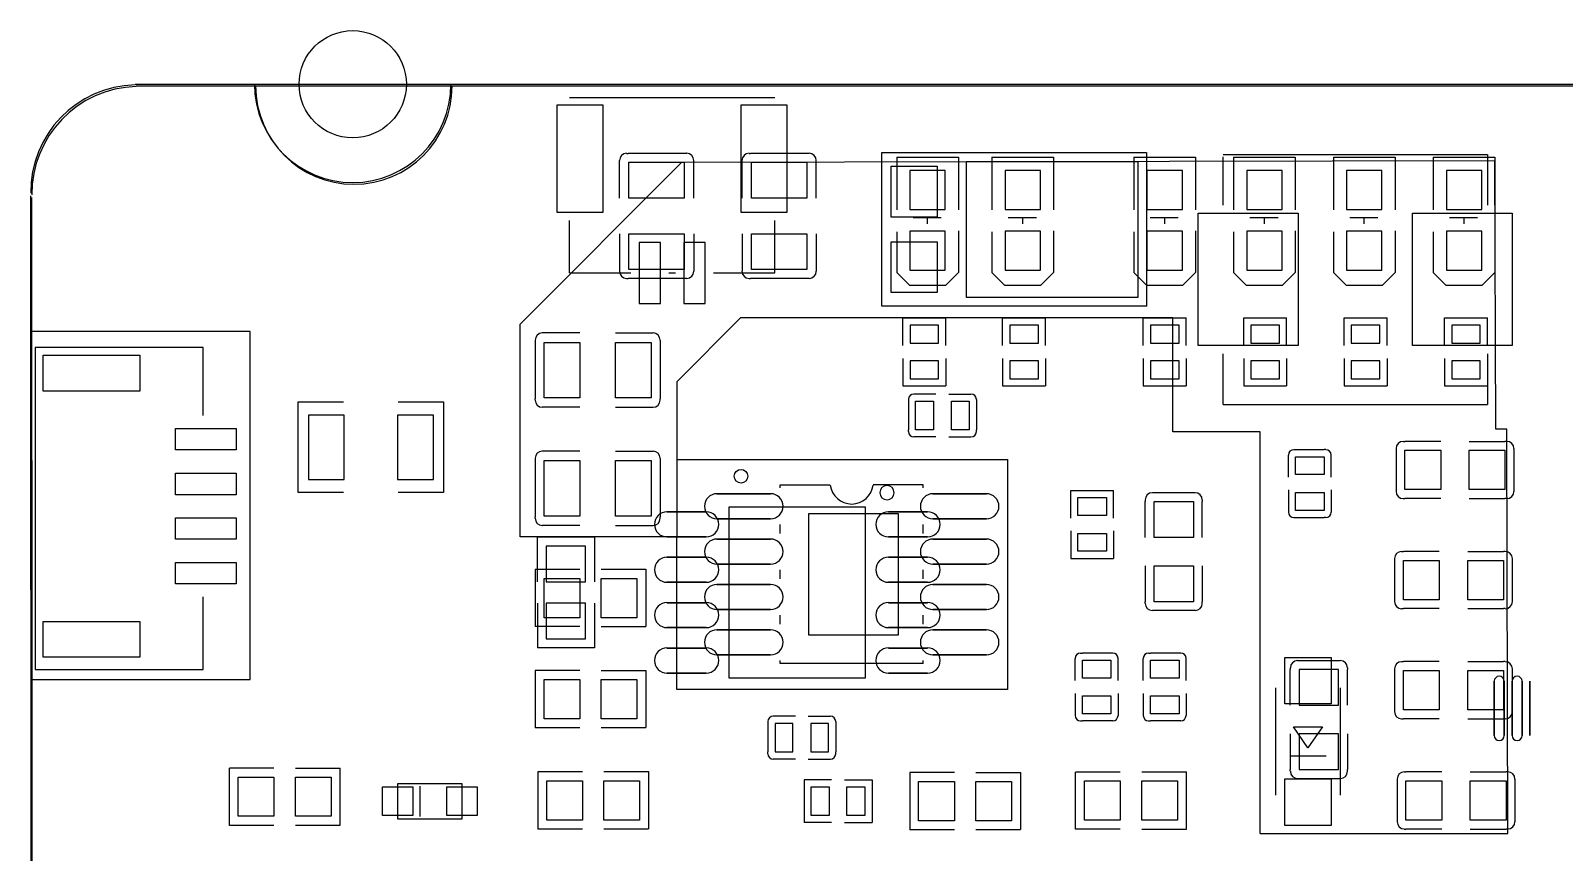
# Model space of a CAD drawing. Extents: x 601 to 4147, y 362 to 2450.
# Drawn here: x 601 to 2291, y 1545 to 2450 of the extents above; entities that cross this region are included whole.
import ezdxf

# ---------------------------------------------------------------- set-up
doc = ezdxf.new("R2010")
doc.units = 0
doc.header["$MEASUREMENT"] = 0
doc.layers.get('0').update_dxf_attribs({"color": 5, "linetype": 'CONTINUOUS'})
doc.layers.add('图层1', color=7, linetype='CONTINUOUS')

msp = doc.modelspace()

# ---------------------------------------------------------------- linework, layer by layer
at = {"color": 0}
for points in [[(715.5, 2391.2), (715.5, 2391.2), (4025.5, 2391.2)], [(716.8, 2389.3), (716.8, 2389.3), (4026.8, 2389.3)], [(601.5, 530.2), (601.5, 530.2), (600.5, 2268.3)], [(602.8, 528.3), (602.8, 528.3), (601.8, 2266.4)]]:
    msp.add_lwpolyline(points, dxfattribs=at)
for points in [[(1180.5, 2250.1), (1231.7, 2250.1), (1231.7, 2368.2), (1180.5, 2368.2)], [(1383.3, 2250.1), (1434.5, 2250.1), (1434.5, 2368.2), (1383.3, 2368.2)], [(1321, 2305.2), (1321, 2265.8), (1260, 2265.8), (1260, 2305.2)], [(1456, 2305.2), (1456, 2265.8), (1395, 2265.8), (1395, 2305.2)], [(1599.8, 2244.8), (1549, 2244.8), (1549, 2300.8), (1599.8, 2300.8)], [(1821.1, 2306), (1821.1, 2156.3), (1632.1, 2156.3), (1632.1, 2306)], [(1569.6, 2253.2), (1608.6, 2253.2), (1608.6, 2296.2), (1569.6, 2296.2)], [(1674.6, 2253.2), (1713.6, 2253.2), (1713.6, 2296.2), (1674.6, 2296.2)], [(1831, 2253.2), (1870, 2253.2), (1870, 2296.2), (1831, 2296.2)], [(1941, 2253.2), (1980, 2253.2), (1980, 2296.2), (1941, 2296.2)], [(2051, 2253.2), (2090, 2253.2), (2090, 2296.2), (2051, 2296.2)], [(2161, 2253.2), (2200, 2253.2), (2200, 2296.2), (2161, 2296.2)], [(1887.3, 2249), (1997.5, 2249), (1997.5, 2103.3), (1887.3, 2103.3)], [(2123.5, 2249), (2233.7, 2249), (2233.7, 2103.3), (2123.5, 2103.3)], [(1321, 2226.5), (1321, 2187.1), (1260, 2187.1), (1260, 2226.5)], [(1294.7, 2216.7), (1271.1, 2216.7), (1271.1, 2149.7), (1294.7, 2149.7)], [(1343.9, 2216.7), (1320.3, 2216.7), (1320.3, 2149.7), (1343.9, 2149.7)], [(1456, 2226.5), (1456, 2187.1), (1395, 2187.1), (1395, 2226.5)], [(1599.8, 2161.6), (1549, 2161.6), (1549, 2217.6), (1599.8, 2217.6)], [(1569.6, 2186.2), (1608.6, 2186.2), (1608.6, 2229.2), (1569.6, 2229.2)], [(1674.6, 2186.2), (1713.6, 2186.2), (1713.6, 2229.2), (1674.6, 2229.2)], [(1831, 2186.2), (1870, 2186.2), (1870, 2229.2), (1831, 2229.2)], [(1941, 2186.2), (1980, 2186.2), (1980, 2229.2), (1941, 2229.2)], [(2051, 2186.2), (2090, 2186.2), (2090, 2229.2), (2051, 2229.2)], [(2161, 2186.2), (2200, 2186.2), (2200, 2229.2), (2161, 2229.2)], [(1569.8, 2125.7), (1569.8, 2106), (1601.3, 2106), (1601.3, 2125.7)], [(1679.8, 2125.7), (1679.8, 2106), (1711.3, 2106), (1711.3, 2125.7)], [(1834.8, 2125.7), (1834.8, 2106), (1866.3, 2106), (1866.3, 2125.7)], [(1945.5, 2125.7), (1945.5, 2106), (1977, 2106), (1977, 2125.7)], [(2056.2, 2125.7), (2056.2, 2106), (2087.7, 2106), (2087.7, 2125.7)], [(2166.9, 2125.7), (2166.9, 2106), (2198.4, 2106), (2198.4, 2125.7)], [(1166.5, 2106.7), (1205.8, 2106.7), (1205.8, 2045.6), (1166.5, 2045.6)], [(1245.2, 2106.7), (1284.6, 2106.7), (1284.6, 2045.6), (1245.2, 2045.6)], [(720.7, 2092.5), (720.7, 2053.1), (614.4, 2053.1), (614.4, 2092.5)], [(1569.8, 2086.3), (1569.8, 2066.6), (1601.3, 2066.6), (1601.3, 2086.3)], [(1679.8, 2086.3), (1679.8, 2066.6), (1711.3, 2066.6), (1711.3, 2086.3)], [(1834.8, 2086.3), (1834.8, 2066.6), (1866.3, 2066.6), (1866.3, 2086.3)], [(1945.5, 2086.3), (1945.5, 2066.6), (1977, 2066.6), (1977, 2086.3)], [(2056.2, 2086.3), (2056.2, 2066.6), (2087.7, 2066.6), (2087.7, 2086.3)], [(2166.9, 2086.3), (2166.9, 2066.6), (2198.4, 2066.6), (2198.4, 2086.3)], [(1576, 2041.9), (1595.7, 2041.9), (1595.7, 2010.4), (1576, 2010.4)], [(1615.4, 2041.9), (1635, 2041.9), (1635, 2010.4), (1615.4, 2010.4)], [(827, 2011.8), (827, 1988.2), (760, 1988.2), (760, 2011.8)], [(946, 2026.6), (906.6, 2026.6), (906.6, 1955.7), (946, 1955.7)], [(1044.4, 2026.6), (1005, 2026.6), (1005, 1955.7), (1044.4, 1955.7)], [(1994.8, 1961), (1994.8, 1980.7), (2026.3, 1980.7), (2026.3, 1961)], [(2115.4, 1987.8), (2154.8, 1987.8), (2154.8, 1944.5), (2115.4, 1944.5)], [(2186.3, 1987.8), (2225.6, 1987.8), (2225.6, 1944.5), (2186.3, 1944.5)], [(827, 1962.6), (827, 1938.9), (760, 1938.9), (760, 1962.6)], [(1166.5, 1976.5), (1205.8, 1976.5), (1205.8, 1915.4), (1166.5, 1915.4)], [(1245.2, 1976.5), (1284.6, 1976.5), (1284.6, 1915.4), (1245.2, 1915.4)], [(1416, 1939.9), (1416, 1939.9), (1357, 1939.9)], [(1654, 1939.9), (1654, 1939.9), (1595, 1939.9)], [(1754.8, 1916), (1754.8, 1935.7), (1786.3, 1935.7), (1786.3, 1916)], [(1882.2, 1931.3), (1882.2, 1891.9), (1838.9, 1891.9), (1838.9, 1931.3)], [(1994.8, 1921.6), (1994.8, 1941.3), (2026.3, 1941.3), (2026.3, 1921.6)], [(827, 1913.4), (827, 1889.7), (760, 1889.7), (760, 1913.4)], [(1301.9, 1919.9), (1301.9, 1919.9), (1345.2, 1919.9)], [(1416, 1912.4), (1416, 1912.4), (1357, 1912.4)], [(1390.4, 1925.6), (1520.5, 1925.6), (1520.5, 1736.7), (1370.5, 1736.7), (1370.5, 1925.6), (1390.4, 1925.6)], [(1458.3, 1918.1), (1556.7, 1918.1), (1556.7, 1784.2), (1458.3, 1784.2)], [(1545.9, 1919.9), (1545.9, 1919.9), (1589.2, 1919.9)], [(1654, 1912.4), (1654, 1912.4), (1595, 1912.4)], [(1754.8, 1876.6), (1754.8, 1896.3), (1786.3, 1896.3), (1786.3, 1876.6)], [(1212.2, 1843), (1212.2, 1882.3), (1168.9, 1882.3), (1168.9, 1843)], [(1301.9, 1892.4), (1301.9, 1892.4), (1345.2, 1892.4)], [(1416, 1889.9), (1416, 1889.9), (1357, 1889.9)], [(1545.9, 1892.4), (1545.9, 1892.4), (1589.2, 1892.4)], [(1654, 1889.9), (1654, 1889.9), (1595, 1889.9)], [(827, 1864.1), (827, 1840.5), (760, 1840.5), (760, 1864.1)], [(1301.9, 1869.9), (1301.9, 1869.9), (1345.2, 1869.9)], [(1416, 1862.4), (1416, 1862.4), (1357, 1862.4)], [(1545.9, 1869.9), (1545.9, 1869.9), (1589.2, 1869.9)], [(1654, 1862.4), (1654, 1862.4), (1595, 1862.4)], [(1882.2, 1860.4), (1882.2, 1821), (1838.9, 1821), (1838.9, 1860.4)], [(2113.7, 1866.4), (2153, 1866.4), (2153, 1823.1), (2113.7, 1823.1)], [(2184.5, 1866.4), (2223.9, 1866.4), (2223.9, 1823.1), (2184.5, 1823.1)], [(1166.4, 1846.7), (1205.8, 1846.7), (1205.8, 1803.3), (1166.4, 1803.3)], [(1229.4, 1846.7), (1268.8, 1846.7), (1268.8, 1803.3), (1229.4, 1803.3)], [(1301.9, 1842.4), (1301.9, 1842.4), (1345.2, 1842.4)], [(1416, 1839.9), (1416, 1839.9), (1357, 1839.9)], [(1545.9, 1842.4), (1545.9, 1842.4), (1589.2, 1842.4)], [(1654, 1839.9), (1654, 1839.9), (1595, 1839.9)], [(1212.2, 1780), (1212.2, 1819.3), (1168.9, 1819.3), (1168.9, 1780)], [(1301.9, 1819.9), (1301.9, 1819.9), (1345.2, 1819.9)], [(1416, 1812.4), (1416, 1812.4), (1357, 1812.4)], [(1545.9, 1819.9), (1545.9, 1819.9), (1589.2, 1819.9)], [(1654, 1812.4), (1654, 1812.4), (1595, 1812.4)], [(720.7, 1799.2), (720.7, 1759.8), (614.4, 1759.8), (614.4, 1799.2)], [(1301.9, 1792.4), (1301.9, 1792.4), (1345.2, 1792.4)], [(1545.9, 1792.4), (1545.9, 1792.4), (1589.2, 1792.4)], [(1416, 1789.9), (1416, 1789.9), (1357, 1789.9)], [(1654, 1789.9), (1654, 1789.9), (1595, 1789.9)], [(1301.9, 1769.9), (1301.9, 1769.9), (1345.2, 1769.9)], [(1416, 1762.4), (1416, 1762.4), (1357, 1762.4)], [(1545.9, 1769.9), (1545.9, 1769.9), (1589.2, 1769.9)], [(1654, 1762.4), (1654, 1762.4), (1595, 1762.4)], [(1982.8, 1708.3), (1982.8, 1759.5), (2034, 1759.5), (2034, 1708.3)], [(1301.9, 1742.4), (1301.9, 1742.4), (1345.2, 1742.4)], [(1545.9, 1742.4), (1545.9, 1742.4), (1589.2, 1742.4)], [(1791.3, 1756.5), (1791.3, 1736.8), (1759.8, 1736.8), (1759.8, 1756.5)], [(1866.3, 1756.5), (1866.3, 1736.8), (1834.8, 1736.8), (1834.8, 1756.5)], [(1998.9, 1746.3), (1998.9, 1706.9), (2042.2, 1706.9), (2042.2, 1746.3)], [(2113.7, 1745), (2153, 1745), (2153, 1701.7), (2113.7, 1701.7)], [(2184.5, 1745), (2223.9, 1745), (2223.9, 1701.7), (2184.5, 1701.7)], [(1166.4, 1735.2), (1205.8, 1735.2), (1205.8, 1691.8), (1166.4, 1691.8)], [(1229.4, 1735.2), (1268.8, 1735.2), (1268.8, 1691.8), (1229.4, 1691.8)], [(2213.8, 1733.3), (2213.8, 1733.3), (2213.8, 1673.5)], [(2224.8, 1733.3), (2224.8, 1733.3), (2224.8, 1673.5)], [(2233.5, 1733.3), (2233.5, 1733.3), (2233.5, 1673.5)], [(2244.5, 1733.3), (2244.5, 1733.3), (2244.5, 1673.5)], [(2253.1, 1733.3), (2253.1, 1733.3), (2253.1, 1673.5)], [(1791.3, 1717.1), (1791.3, 1697.5), (1759.8, 1697.5), (1759.8, 1717.1)], [(1866.3, 1717.1), (1866.3, 1697.5), (1834.8, 1697.5), (1834.8, 1717.1)], [(1440.7, 1686.9), (1421, 1686.9), (1421, 1655.4), (1440.7, 1655.4)], [(1480, 1686.9), (1460.3, 1686.9), (1460.3, 1655.4), (1480, 1655.4)], [(1998.9, 1675.4), (1998.9, 1636), (2042.2, 1636), (2042.2, 1675.4)], [(868.7, 1584.5), (829.3, 1584.5), (829.3, 1627.8), (868.7, 1627.8)], [(931.7, 1584.5), (892.3, 1584.5), (892.3, 1627.8), (931.7, 1627.8)], [(1169.3, 1623.6), (1208.7, 1623.6), (1208.7, 1580.3), (1169.3, 1580.3)], [(1232.3, 1623.6), (1271.7, 1623.6), (1271.7, 1580.3), (1232.3, 1580.3)], [(1801.6, 1580.3), (1762.2, 1580.3), (1762.2, 1623.6), (1801.6, 1623.6)], [(1864.6, 1580.3), (1825.2, 1580.3), (1825.2, 1623.6), (1864.6, 1623.6)], [(1982.8, 1574.5), (1982.8, 1625.7), (2034, 1625.7), (2034, 1574.5)], [(2116.5, 1623.6), (2155.9, 1623.6), (2155.9, 1580.3), (2116.5, 1580.3)], [(2187.4, 1623.6), (2226.8, 1623.6), (2226.8, 1580.3), (2187.4, 1580.3)], [(988.3, 1616.9), (1021.8, 1616.9), (1021.8, 1585.4), (988.3, 1585.4)], [(1005.1, 1620.8), (1075.9, 1620.8), (1075.9, 1581.5), (1005.1, 1581.5), (1005.1, 1620.8)], [(1092.7, 1585.4), (1059.2, 1585.4), (1059.2, 1616.9), (1092.7, 1616.9)], [(1461, 1616.9), (1480.7, 1616.9), (1480.7, 1585.4), (1461, 1585.4)], [(1500.3, 1616.9), (1520, 1616.9), (1520, 1585.4), (1500.3, 1585.4)], [(1579.3, 1622.8), (1618.7, 1622.8), (1618.7, 1579.5), (1579.3, 1579.5)], [(1642.3, 1622.8), (1681.7, 1622.8), (1681.7, 1579.5), (1642.3, 1579.5)]]:
    msp.add_lwpolyline(points, close=True)
for points in [[(1420.7, 2376.1), (1420.7, 2376.1), (1194.3, 2376.1)], [(1249.6, 2265.8), (1249.6, 2265.8), (1249.6, 2307.2)], [(1257.4, 2315), (1257.4, 2315), (1259, 2315)], [(1322, 2315), (1322, 2315), (1259, 2315)], [(1322.8, 2315), (1322.8, 2315), (1322, 2315)], [(1323.6, 2315), (1323.6, 2315), (1322, 2315)], [(1331.5, 2265.8), (1331.5, 2265.8), (1331.5, 2307.2)], [(1384.6, 2265.8), (1384.6, 2265.8), (1384.6, 2307.2)], [(1392.4, 2315), (1392.4, 2315), (1394, 2315)], [(1457, 2315), (1457, 2315), (1394, 2315)], [(1457.8, 2315), (1457.8, 2315), (1457, 2315)], [(1458.6, 2315), (1458.6, 2315), (1457, 2315)], [(1466.5, 2265.8), (1466.5, 2265.8), (1466.5, 2307.2)], [(1538.6, 2146.5), (1538.6, 2146.5), (1538.6, 2315.8)], [(1538.6, 2315.8), (1538.6, 2315.8), (1830.6, 2315.8)], [(1555.1, 2310.7), (1555.1, 2310.7), (1555.1, 2252.7)], [(1555.1, 2310.7), (1555.1, 2310.7), (1623.1, 2310.7)], [(1623.1, 2310.7), (1623.1, 2310.7), (1623.1, 2252.7)], [(1660.1, 2310.7), (1660.1, 2310.7), (1660.1, 2252.7)], [(1660.1, 2310.7), (1660.1, 2310.7), (1728.1, 2310.7)], [(1728.1, 2310.7), (1728.1, 2310.7), (1728.1, 2252.7)], [(1816.5, 2310.7), (1816.5, 2310.7), (1816.5, 2252.7)], [(1816.5, 2310.7), (1816.5, 2310.7), (1884.5, 2310.7)], [(1830.9, 2146.5), (1830.9, 2146.5), (1830.9, 2315.8)], [(1884.5, 2310.7), (1884.5, 2310.7), (1884.5, 2252.7)], [(1914.8, 2313.9), (1914.8, 2313.9), (2206.2, 2313.9)], [(1914.8, 2258.1), (1914.8, 2258.1), (1914.8, 2311.2)], [(1926.5, 2310.7), (1926.5, 2310.7), (1926.5, 2252.7)], [(1926.5, 2310.7), (1926.5, 2310.7), (1994.5, 2310.7)], [(1994.5, 2310.7), (1994.5, 2310.7), (1994.5, 2252.7)], [(2036.5, 2310.7), (2036.5, 2310.7), (2036.5, 2252.7)], [(2036.5, 2310.7), (2036.5, 2310.7), (2104.5, 2310.7)], [(2104.5, 2310.7), (2104.5, 2310.7), (2104.5, 2252.7)], [(2146.5, 2310.7), (2146.5, 2310.7), (2146.5, 2252.7)], [(2146.5, 2310.7), (2146.5, 2310.7), (2214.5, 2310.7)], [(2206.2, 2313.9), (2206.2, 2313.9), (2206.2, 2258.1)], [(2214.5, 2310.7), (2214.5, 2310.7), (2214.5, 2252.7)], [(1194.3, 2183.2), (1194.3, 2183.2), (1194.3, 2241)], [(1420.7, 2183.2), (1420.7, 2183.2), (1420.7, 2241)], [(1573.1, 2244.2), (1573.1, 2244.2), (1604.1, 2244.2)], [(1588.8, 2244.2), (1588.8, 2244.2), (1588.8, 2237.2)], [(1678.1, 2244.2), (1678.1, 2244.2), (1709.1, 2244.2)], [(1693.8, 2244.2), (1693.8, 2244.2), (1693.8, 2237.2)], [(1834.5, 2244.2), (1834.5, 2244.2), (1865.5, 2244.2)], [(1850.2, 2244.2), (1850.2, 2244.2), (1850.2, 2237.2)], [(1944.5, 2244.2), (1944.5, 2244.2), (1975.5, 2244.2)], [(1960.2, 2244.2), (1960.2, 2244.2), (1960.2, 2237.2)], [(2054.5, 2244.2), (2054.5, 2244.2), (2085.5, 2244.2)], [(2070.2, 2244.2), (2070.2, 2244.2), (2070.2, 2237.2)], [(2164.5, 2244.2), (2164.5, 2244.2), (2195.5, 2244.2)], [(2180.2, 2244.2), (2180.2, 2244.2), (2180.2, 2237.2)], [(1249.6, 2226.5), (1249.6, 2226.5), (1249.6, 2185.1)], [(1331.5, 2226.5), (1331.5, 2226.5), (1331.5, 2185.1)], [(1384.6, 2226.5), (1384.6, 2226.5), (1384.6, 2185.1)], [(1466.5, 2226.5), (1466.5, 2226.5), (1466.5, 2185.1)], [(1555.1, 2228.7), (1555.1, 2228.7), (1555.1, 2183.7)], [(1623.1, 2229.7), (1623.1, 2229.7), (1623.1, 2183.7)], [(1660.1, 2228.7), (1660.1, 2228.7), (1660.1, 2183.7)], [(1728.1, 2229.7), (1728.1, 2229.7), (1728.1, 2183.7)], [(1816.5, 2228.7), (1816.5, 2228.7), (1816.5, 2183.7)], [(1884.5, 2229.7), (1884.5, 2229.7), (1884.5, 2183.7)], [(1926.5, 2228.7), (1926.5, 2228.7), (1926.5, 2183.7)], [(1994.5, 2229.7), (1994.5, 2229.7), (1994.5, 2183.7)], [(2036.5, 2228.7), (2036.5, 2228.7), (2036.5, 2183.7)], [(2104.5, 2229.7), (2104.5, 2229.7), (2104.5, 2183.7)], [(2146.5, 2228.7), (2146.5, 2228.7), (2146.5, 2183.7)], [(2214.5, 2229.7), (2214.5, 2229.7), (2214.5, 2183.7)], [(1194.3, 2183.2), (1194.3, 2183.2), (1262, 2183.2)], [(1303.8, 2183.2), (1303.8, 2183.2), (1311.2, 2183.2)], [(1353, 2183.2), (1353, 2183.2), (1420.7, 2183.2)], [(1555.1, 2183.7), (1569.1, 2169.7), (1609.1, 2169.7), (1623.1, 2183.7)], [(1660.1, 2183.7), (1674.1, 2169.7), (1714.1, 2169.7), (1728.1, 2183.7)], [(1816.5, 2183.7), (1830.5, 2169.7), (1870.5, 2169.7), (1884.5, 2183.7)], [(1926.5, 2183.7), (1940.5, 2169.7), (1980.5, 2169.7), (1994.5, 2183.7)], [(2036.5, 2183.7), (2050.5, 2169.7), (2090.5, 2169.7), (2104.5, 2183.7)], [(2146.5, 2183.7), (2160.5, 2169.7), (2200.5, 2169.7), (2214.5, 2183.7)], [(1257.4, 2177.2), (1257.4, 2177.2), (1259, 2177.2)], [(1322, 2177.2), (1322, 2177.2), (1259, 2177.2)], [(1323.6, 2177.2), (1323.6, 2177.2), (1322, 2177.2)], [(1392.4, 2177.3), (1392.4, 2177.3), (1394, 2177.3)], [(1457, 2177.3), (1457, 2177.3), (1394, 2177.3)], [(1458.6, 2177.3), (1458.6, 2177.3), (1457, 2177.3)], [(1830.9, 2146.5), (1830.9, 2146.5), (1538.9, 2146.5)], [(1561.9, 2133.6), (1561.9, 2133.6), (1609.1, 2133.6)], [(1561.9, 2103.2), (1561.9, 2103.2), (1561.9, 2133.6)], [(1609.1, 2103.2), (1609.1, 2103.2), (1609.1, 2133.6)], [(1671.9, 2133.6), (1671.9, 2133.6), (1719.1, 2133.6)], [(1671.9, 2103.2), (1671.9, 2103.2), (1671.9, 2133.6)], [(1719.1, 2103.2), (1719.1, 2103.2), (1719.1, 2133.6)], [(1826.9, 2133.6), (1826.9, 2133.6), (1874.1, 2133.6)], [(1826.9, 2103.2), (1826.9, 2103.2), (1826.9, 2133.6)], [(1874.1, 2103.2), (1874.1, 2103.2), (1874.1, 2133.6)], [(1937.6, 2133.6), (1937.6, 2133.6), (1984.8, 2133.6)], [(1937.6, 2103.2), (1937.6, 2103.2), (1937.6, 2133.6)], [(1984.8, 2103.2), (1984.8, 2103.2), (1984.8, 2133.6)], [(2048.3, 2133.6), (2048.3, 2133.6), (2095.6, 2133.6)], [(2048.3, 2103.2), (2048.3, 2103.2), (2048.3, 2133.6)], [(2095.6, 2103.2), (2095.6, 2103.2), (2095.6, 2133.6)], [(2159, 2133.6), (2159, 2133.6), (2206.3, 2133.6)], [(2159, 2103.2), (2159, 2103.2), (2159, 2133.6)], [(2206.3, 2103.2), (2206.3, 2103.2), (2206.3, 2133.6)], [(1205.8, 2117.1), (1205.8, 2117.1), (1164.5, 2117.1)], [(1245.2, 2117.1), (1245.2, 2117.1), (1286.5, 2117.1)], [(790.5, 2026.2), (790.5, 2101.2), (605.5, 2101.2), (605.5, 1746.2), (790.5, 1746.2), (790.5, 1826.2)], [(1156.6, 2109.2), (1156.6, 2109.2), (1156.6, 2107.6)], [(1156.6, 2108.4), (1156.6, 2108.4), (1156.6, 2107.6)], [(1156.6, 2107.6), (1156.6, 2107.6), (1156.6, 2044.7)], [(1294.4, 2109.2), (1294.4, 2109.2), (1294.4, 2107.6)], [(1294.4, 2107.6), (1294.4, 2107.6), (1294.4, 2044.7)], [(1561.9, 2089.1), (1561.9, 2089.1), (1561.9, 2058.8)], [(1609.1, 2089.1), (1609.1, 2089.1), (1609.1, 2058.8)], [(1671.9, 2089.1), (1671.9, 2089.1), (1671.9, 2058.8)], [(1719.1, 2089.1), (1719.1, 2089.1), (1719.1, 2058.8)], [(1826.9, 2089.1), (1826.9, 2089.1), (1826.9, 2058.8)], [(1874.1, 2089.1), (1874.1, 2089.1), (1874.1, 2058.8)], [(1914.8, 2038.4), (1914.8, 2038.4), (1914.8, 2094.2)], [(1937.6, 2089.1), (1937.6, 2089.1), (1937.6, 2058.8)], [(1984.8, 2089.1), (1984.8, 2089.1), (1984.8, 2058.8)], [(2048.3, 2089.1), (2048.3, 2089.1), (2048.3, 2058.8)], [(2095.6, 2089.1), (2095.6, 2089.1), (2095.6, 2058.8)], [(2159, 2089.1), (2159, 2089.1), (2159, 2058.8)], [(2206.2, 2094.2), (2206.2, 2094.2), (2206.2, 2038.4)], [(2206.3, 2089.1), (2206.3, 2089.1), (2206.3, 2058.8)], [(1561.9, 2058.8), (1561.9, 2058.8), (1609.1, 2058.8)], [(1598.4, 2049.8), (1598.4, 2049.8), (1574, 2049.8)], [(1612.6, 2049.8), (1612.6, 2049.8), (1637, 2049.8)], [(1671.9, 2058.8), (1671.9, 2058.8), (1719.1, 2058.8)], [(1826.9, 2058.8), (1826.9, 2058.8), (1874.1, 2058.8)], [(1937.6, 2058.8), (1937.6, 2058.8), (1984.8, 2058.8)], [(2048.3, 2058.8), (2048.3, 2058.8), (2095.6, 2058.8)], [(2159, 2058.8), (2159, 2058.8), (2206.3, 2058.8)], [(945.5, 1941.2), (895.5, 1941.2), (895.5, 2041.2), (945.5, 2041.2)], [(1005.5, 2041.2), (1055.5, 2041.2), (1055.5, 1941.2), (1005.5, 1941.2)], [(1156.6, 2043.1), (1156.6, 2043.1), (1156.6, 2044.7)], [(1205.8, 2035.2), (1205.8, 2035.2), (1164.5, 2035.2)], [(1245.2, 2035.2), (1245.2, 2035.2), (1286.5, 2035.2)], [(1294.4, 2043.1), (1294.4, 2043.1), (1294.4, 2044.7)], [(1568.1, 2043.9), (1568.1, 2043.9), (1568.1, 2041.9)], [(1568.1, 2041.9), (1568.1, 2041.9), (1568.1, 2010.4)], [(1642.9, 2043.9), (1642.9, 2043.9), (1642.9, 2041.9)], [(1642.9, 2041.9), (1642.9, 2041.9), (1642.9, 2010.4)], [(1914.8, 2038.4), (1914.8, 2038.4), (2206.2, 2038.4)], [(1568.1, 2008.4), (1568.1, 2008.4), (1568.1, 2010.4)], [(1598.4, 2002.5), (1598.4, 2002.5), (1574, 2002.5)], [(1612.6, 2002.5), (1612.6, 2002.5), (1637, 2002.5)], [(1642.9, 2008.4), (1642.9, 2008.4), (1642.9, 2010.4)], [(2113.4, 1997.6), (2113.4, 1997.6), (2115.4, 1997.6)], [(2154.8, 1997.6), (2154.8, 1997.6), (2115.4, 1997.6)], [(2186.3, 1997.6), (2186.3, 1997.6), (2225.6, 1997.6)], [(2227.6, 1997.6), (2227.6, 1997.6), (2225.6, 1997.6)], [(1156.6, 1979), (1156.6, 1979), (1156.6, 1977.4)], [(1156.6, 1978.2), (1156.6, 1978.2), (1156.6, 1977.4)], [(1205.8, 1986.9), (1205.8, 1986.9), (1164.5, 1986.9)], [(1245.2, 1986.9), (1245.2, 1986.9), (1286.5, 1986.9)], [(1294.4, 1979), (1294.4, 1979), (1294.4, 1977.4)], [(1986.9, 1958.2), (1986.9, 1958.2), (1986.9, 1982.6)], [(1992.8, 1988.6), (1992.8, 1988.6), (1994.8, 1988.6)], [(1994.8, 1988.6), (1994.8, 1988.6), (2026.3, 1988.6)], [(2028.2, 1988.6), (2028.2, 1988.6), (2026.3, 1988.6)], [(2034.1, 1958.2), (2034.1, 1958.2), (2034.1, 1982.6)], [(2105.5, 1989.8), (2105.5, 1989.8), (2105.5, 1942.5)], [(2235.5, 1989.8), (2235.5, 1989.8), (2235.5, 1942.5)], [(1156.6, 1977.4), (1156.6, 1977.4), (1156.6, 1914.5)], [(1294.4, 1977.4), (1294.4, 1977.4), (1294.4, 1914.5)], [(1426.8, 1946.3), (1426.8, 1946.3), (1426.8, 1949.6)], [(1426.8, 1949.6), (1426.8, 1949.6), (1481.9, 1949.6)], [(1584.2, 1949.6), (1584.2, 1949.6), (1529.1, 1949.6)], [(1584.2, 1946.3), (1584.2, 1946.3), (1584.2, 1949.6)], [(1746.9, 1943.5), (1746.9, 1943.5), (1794.1, 1943.5)], [(1746.9, 1913.2), (1746.9, 1913.2), (1746.9, 1943.5)], [(1794.1, 1913.2), (1794.1, 1913.2), (1794.1, 1943.5)], [(1829, 1933.2), (1829, 1933.2), (1829, 1931.3)], [(1829, 1891.9), (1829, 1891.9), (1829, 1931.3)], [(1884.1, 1941.1), (1884.1, 1941.1), (1836.9, 1941.1)], [(1892, 1933.2), (1892, 1933.2), (1892, 1931.3)], [(1892, 1891.9), (1892, 1891.9), (1892, 1931.3)], [(1986.9, 1944.1), (1986.9, 1944.1), (1986.9, 1919.7)], [(2034.1, 1944.1), (2034.1, 1944.1), (2034.1, 1919.7)], [(2113.4, 1934.7), (2113.4, 1934.7), (2115.4, 1934.7)], [(2154.8, 1934.7), (2154.8, 1934.7), (2115.4, 1934.7)], [(2186.3, 1934.7), (2186.3, 1934.7), (2225.6, 1934.7)], [(2227.6, 1934.7), (2227.6, 1934.7), (2225.6, 1934.7)], [(1156.6, 1912.9), (1156.6, 1912.9), (1156.6, 1914.5)], [(1294.4, 1912.9), (1294.4, 1912.9), (1294.4, 1914.5)], [(1992.8, 1913.7), (1992.8, 1913.7), (1994.8, 1913.7)], [(1994.8, 1913.7), (1994.8, 1913.7), (2026.3, 1913.7)], [(2028.2, 1913.7), (2028.2, 1913.7), (2026.3, 1913.7)], [(1205.8, 1905), (1205.8, 1905), (1164.5, 1905)], [(1245.2, 1905), (1245.2, 1905), (1286.5, 1905)], [(1426.8, 1896.3), (1426.8, 1896.3), (1426.8, 1906)], [(1584.2, 1896.3), (1584.2, 1896.3), (1584.2, 1906)], [(1746.9, 1899.1), (1746.9, 1899.1), (1746.9, 1868.7)], [(1794.1, 1899.1), (1794.1, 1899.1), (1794.1, 1868.7)], [(1159.2, 1843), (1159.2, 1843), (1159.2, 1892.2)], [(1222.2, 1892.2), (1222.2, 1892.2), (1159.2, 1892.2)], [(1222.2, 1843), (1222.2, 1843), (1222.2, 1892.2)], [(1746.9, 1868.7), (1746.9, 1868.7), (1794.1, 1868.7)], [(1829, 1860.4), (1829, 1860.4), (1829, 1821)], [(1892, 1860.4), (1892, 1860.4), (1892, 1821)], [(2103.8, 1868.4), (2103.8, 1868.4), (2103.8, 1821.1)], [(2111.7, 1876.3), (2111.7, 1876.3), (2113.7, 1876.3)], [(2153, 1876.3), (2153, 1876.3), (2113.7, 1876.3)], [(2184.5, 1876.3), (2184.5, 1876.3), (2223.9, 1876.3)], [(2225.9, 1876.3), (2225.9, 1876.3), (2223.9, 1876.3)], [(2233.7, 1868.4), (2233.7, 1868.4), (2233.7, 1821.1)], [(1156.6, 1856.5), (1156.6, 1856.5), (1156.6, 1793.5)], [(1205.8, 1856.5), (1205.8, 1856.5), (1156.6, 1856.5)], [(1229.5, 1856.7), (1229.5, 1856.7), (1278.7, 1856.7)], [(1278.7, 1856.7), (1278.7, 1856.7), (1278.7, 1793.7)], [(1426.8, 1846.3), (1426.8, 1846.3), (1426.8, 1856)], [(1584.2, 1846.3), (1584.2, 1846.3), (1584.2, 1856)], [(1159, 1819.3), (1159, 1819.3), (1159, 1770.1)], [(1222, 1819.3), (1222, 1819.3), (1222, 1770.1)], [(1829, 1819.1), (1829, 1819.1), (1829, 1821)], [(1884.1, 1811.2), (1884.1, 1811.2), (1836.9, 1811.2)], [(1892, 1819.1), (1892, 1819.1), (1892, 1821)], [(2111.7, 1813.3), (2111.7, 1813.3), (2113.7, 1813.3)], [(2153, 1813.3), (2153, 1813.3), (2113.7, 1813.3)], [(2184.5, 1813.3), (2184.5, 1813.3), (2223.9, 1813.3)], [(2225.9, 1813.3), (2225.9, 1813.3), (2223.9, 1813.3)], [(1205.8, 1793.5), (1205.8, 1793.5), (1156.6, 1793.5)], [(1229.5, 1793.7), (1229.5, 1793.7), (1278.7, 1793.7)], [(1426.8, 1796.3), (1426.8, 1796.3), (1426.8, 1806)], [(1584.2, 1796.3), (1584.2, 1796.3), (1584.2, 1806)], [(1222, 1770.1), (1222, 1770.1), (1159, 1770.1)], [(1751.9, 1734.1), (1751.9, 1734.1), (1751.9, 1758.5)], [(1757.8, 1764.4), (1757.8, 1764.4), (1759.8, 1764.4)], [(1791.3, 1764.4), (1791.3, 1764.4), (1759.8, 1764.4)], [(1793.2, 1764.4), (1793.2, 1764.4), (1791.3, 1764.4)], [(1799.1, 1734.1), (1799.1, 1734.1), (1799.1, 1758.5)], [(1826.9, 1734.1), (1826.9, 1734.1), (1826.9, 1758.5)], [(1832.8, 1764.4), (1832.8, 1764.4), (1834.8, 1764.4)], [(1866.3, 1764.4), (1866.3, 1764.4), (1834.8, 1764.4)], [(1868.2, 1764.4), (1868.2, 1764.4), (1866.3, 1764.4)], [(1874.1, 1734.1), (1874.1, 1734.1), (1874.1, 1758.5)], [(1156.6, 1745), (1156.6, 1745), (1156.6, 1682)], [(1205.8, 1745), (1205.8, 1745), (1156.6, 1745)], [(1229.5, 1745.2), (1229.5, 1745.2), (1278.7, 1745.2)], [(1278.7, 1745.2), (1278.7, 1745.2), (1278.7, 1682.2)], [(1426.8, 1752.7), (1426.8, 1752.7), (1426.8, 1756)], [(1584.2, 1752.7), (1584.2, 1752.7), (1426.8, 1752.7)], [(1584.2, 1752.7), (1584.2, 1752.7), (1584.2, 1756)], [(1989, 1748.2), (1989, 1748.2), (1989, 1746.3)], [(1989, 1706.9), (1989, 1706.9), (1989, 1746.3)], [(1996.9, 1756.1), (1996.9, 1756.1), (2044.1, 1756.1)], [(2052, 1748.2), (2052, 1748.2), (2052, 1746.3)], [(2052, 1706.9), (2052, 1706.9), (2052, 1746.3)], [(2103.8, 1747), (2103.8, 1747), (2103.8, 1699.8)], [(2111.7, 1754.9), (2111.7, 1754.9), (2113.7, 1754.9)], [(2153, 1754.9), (2153, 1754.9), (2113.7, 1754.9)], [(2184.5, 1754.9), (2184.5, 1754.9), (2223.9, 1754.9)], [(2225.9, 1754.9), (2225.9, 1754.9), (2223.9, 1754.9)], [(2233.7, 1747), (2233.7, 1747), (2233.7, 1699.8)], [(1973, 1607.9), (1973, 1607.9), (1973, 1726)], [(2043.8, 1726), (2043.8, 1726), (2043.8, 1607.9)], [(1751.9, 1719.9), (1751.9, 1719.9), (1751.9, 1695.5)], [(1799.1, 1719.9), (1799.1, 1719.9), (1799.1, 1695.5)], [(1826.9, 1719.9), (1826.9, 1719.9), (1826.9, 1695.5)], [(1874.1, 1719.9), (1874.1, 1719.9), (1874.1, 1695.5)], [(1443.4, 1694.8), (1443.4, 1694.8), (1419, 1694.8)], [(1457.6, 1694.8), (1457.6, 1694.8), (1482, 1694.8)], [(2111.7, 1691.9), (2111.7, 1691.9), (2113.7, 1691.9)], [(2153, 1691.9), (2153, 1691.9), (2113.7, 1691.9)], [(2184.5, 1691.9), (2184.5, 1691.9), (2223.9, 1691.9)], [(2225.9, 1691.9), (2225.9, 1691.9), (2223.9, 1691.9)], [(1205.8, 1682), (1205.8, 1682), (1156.6, 1682)], [(1229.5, 1682.2), (1229.5, 1682.2), (1278.7, 1682.2)], [(1413.1, 1688.9), (1413.1, 1688.9), (1413.1, 1686.9)], [(1413.1, 1686.9), (1413.1, 1686.9), (1413.1, 1655.4)], [(1487.9, 1688.9), (1487.9, 1688.9), (1487.9, 1686.9)], [(1487.9, 1686.9), (1487.9, 1686.9), (1487.9, 1655.4)], [(1757.8, 1689.6), (1757.8, 1689.6), (1759.8, 1689.6)], [(1791.3, 1689.6), (1791.3, 1689.6), (1759.8, 1689.6)], [(1793.2, 1689.6), (1793.2, 1689.6), (1791.3, 1689.6)], [(1832.8, 1689.6), (1832.8, 1689.6), (1834.8, 1689.6)], [(1866.3, 1689.6), (1866.3, 1689.6), (1834.8, 1689.6)], [(1868.2, 1689.6), (1868.2, 1689.6), (1866.3, 1689.6)], [(1989, 1675.4), (1989, 1675.4), (1989, 1636)], [(2008.4, 1660), (2008.4, 1660), (1992.4, 1683)], [(1992.4, 1683), (1992.4, 1683), (2024.4, 1683)], [(2024.4, 1683), (2024.4, 1683), (2008.4, 1660)], [(2052, 1675.4), (2052, 1675.4), (2052, 1636)], [(1413.1, 1653.4), (1413.1, 1653.4), (1413.1, 1655.4)], [(1443.4, 1647.5), (1443.4, 1647.5), (1419, 1647.5)], [(1457.6, 1647.5), (1457.6, 1647.5), (1482, 1647.5)], [(1487.9, 1653.4), (1487.9, 1653.4), (1487.9, 1655.4)], [(1988.4, 1651), (1988.4, 1651), (2028.4, 1651)], [(868.7, 1637.4), (868.7, 1637.4), (819.5, 1637.4)], [(819.5, 1574.5), (819.5, 1574.5), (819.5, 1637.4)], [(892.3, 1637.6), (892.3, 1637.6), (941.5, 1637.6)], [(941.5, 1574.7), (941.5, 1574.7), (941.5, 1637.6)], [(1159.5, 1633.5), (1159.5, 1633.5), (1159.5, 1570.5)], [(1208.7, 1633.5), (1208.7, 1633.5), (1159.5, 1633.5)], [(1232.3, 1633.7), (1232.3, 1633.7), (1281.6, 1633.7)], [(1281.6, 1633.7), (1281.6, 1633.7), (1281.6, 1570.7)], [(1453.1, 1624.8), (1453.1, 1624.8), (1453.1, 1577.5)], [(1483.4, 1624.8), (1483.4, 1624.8), (1453.1, 1624.8)], [(1497.6, 1624.8), (1497.6, 1624.8), (1527.9, 1624.8)], [(1527.9, 1624.8), (1527.9, 1624.8), (1527.9, 1577.5)], [(1569.5, 1632.6), (1569.5, 1632.6), (1569.5, 1569.7)], [(1618.7, 1632.6), (1618.7, 1632.6), (1569.5, 1632.6)], [(1642.3, 1632.8), (1642.3, 1632.8), (1691.6, 1632.8)], [(1691.6, 1632.8), (1691.6, 1632.8), (1691.6, 1569.9)], [(1801.6, 1633.3), (1801.6, 1633.3), (1752.3, 1633.3)], [(1752.3, 1570.3), (1752.3, 1570.3), (1752.3, 1633.3)], [(1825.2, 1633.5), (1825.2, 1633.5), (1874.4, 1633.5)], [(1874.4, 1570.5), (1874.4, 1570.5), (1874.4, 1633.5)], [(1989, 1634.1), (1989, 1634.1), (1989, 1636)], [(1996.9, 1626.2), (1996.9, 1626.2), (2044.1, 1626.2)], [(2052, 1634.1), (2052, 1634.1), (2052, 1636)], [(2106.7, 1625.6), (2106.7, 1625.6), (2106.7, 1578.4)], [(2114.6, 1633.5), (2114.6, 1633.5), (2116.5, 1633.5)], [(2155.9, 1633.5), (2155.9, 1633.5), (2116.5, 1633.5)], [(2187.4, 1633.5), (2187.4, 1633.5), (2226.8, 1633.5)], [(2228.7, 1633.5), (2228.7, 1633.5), (2226.8, 1633.5)], [(2236.6, 1625.6), (2236.6, 1625.6), (2236.6, 1578.4)], [(1029.5, 1617.7), (1029.5, 1607.7), (1029.5, 1607.7), (1029.5, 1584.2)], [(868.7, 1574.5), (868.7, 1574.5), (819.5, 1574.5)], [(892.3, 1574.7), (892.3, 1574.7), (941.5, 1574.7)], [(1483.4, 1577.5), (1483.4, 1577.5), (1453.1, 1577.5)], [(1497.6, 1577.5), (1497.6, 1577.5), (1527.9, 1577.5)], [(1208.7, 1570.5), (1208.7, 1570.5), (1159.5, 1570.5)], [(1232.3, 1570.7), (1232.3, 1570.7), (1281.6, 1570.7)], [(1618.7, 1569.7), (1618.7, 1569.7), (1569.5, 1569.7)], [(1642.3, 1569.9), (1642.3, 1569.9), (1691.6, 1569.9)], [(1801.6, 1570.3), (1801.6, 1570.3), (1752.3, 1570.3)], [(1825.2, 1570.5), (1825.2, 1570.5), (1874.4, 1570.5)], [(2114.6, 1570.5), (2114.6, 1570.5), (2116.5, 1570.5)], [(2155.9, 1570.5), (2155.9, 1570.5), (2116.5, 1570.5)], [(2187.4, 1570.5), (2187.4, 1570.5), (2226.8, 1570.5)], [(2228.7, 1570.5), (2228.7, 1570.5), (2226.8, 1570.5)]]:
    msp.add_lwpolyline(points)
for centre, radius in [((955.5, 2391.2), 59.1), ((1383.5, 1959.2), 7.5)]:
    msp.add_circle(centre, radius)
for centre, radius, start, end in [((718.6, 2272.4), 118.1, 91.4845, 180.5844), ((719.9, 2270.5), 118.1, 91.4845, 180.5844), ((955.5, 2391.2), 108.3, 180, 0), ((956.8, 2389.3), 108.3, 180, 0)]:
    msp.add_arc(centre, radius, start, end, dxfattribs=at)
for centre, radius, start, end in [((1257.4, 2307.2), 7.88, 90, 180), ((1323.6, 2307.2), 7.88, 0, 90), ((1392.4, 2307.2), 7.88, 90, 180), ((1458.6, 2307.2), 7.88, 0, 90), ((1257.4, 2185.1), 7.88, 180, 270), ((1323.6, 2185.1), 7.88, 270, 0), ((1392.4, 2185.1), 7.88, 180, 270), ((1458.6, 2185.1), 7.88, 270, 0), ((1164.5, 2109.2), 7.88, 90, 180), ((1286.5, 2109.2), 7.88, 360, 90), ((1574, 2043.9), 5.91, 90, 180), ((1637, 2043.9), 5.9, 360, 90), ((1164.5, 2043.1), 7.88, 180, 270), ((1286.5, 2043.1), 7.88, 270, 0), ((1574, 2008.4), 5.91, 180, 270), ((1637, 2008.4), 5.9, 270, 0), ((2113.4, 1989.8), 7.87, 90, 180), ((2227.6, 1989.8), 7.87, 0, 90), ((1164.5, 1979), 7.88, 90, 180), ((1286.5, 1979), 7.88, 360, 90), ((1992.8, 1982.6), 5.9, 90, 180), ((2028.2, 1982.6), 5.9, 0, 90), ((1505.5, 1952.4), 23.8, 186.9363, 353.0637), ((1544.4, 1941.1), 7.87, 180.3638, 179.6362), ((1357, 1926.2), 13.8, 90, 270), ((1416, 1926.2), 13.8, 270, 90), ((1595, 1926.2), 13.8, 90, 270), ((1654, 1926.2), 13.8, 270, 90), ((1836.9, 1933.2), 7.88, 90, 180), ((1884.1, 1933.2), 7.87, 0, 90), ((2113.4, 1942.5), 7.88, 180, 270), ((2227.6, 1942.5), 7.88, 270, 0), ((1164.5, 1912.9), 7.88, 180, 270), ((1286.5, 1912.9), 7.88, 270, 0), ((1301.9, 1906.2), 13.8, 90, 270), ((1345.2, 1906.2), 13.8, 270, 90), ((1545.9, 1906.2), 13.8, 90, 270), ((1589.2, 1906.2), 13.8, 270, 90), ((1992.8, 1919.7), 5.91, 180, 270), ((2028.2, 1919.7), 5.91, 270, 0), ((1357, 1876.2), 13.8, 90, 270), ((1416, 1876.2), 13.8, 270, 90), ((1595, 1876.2), 13.8, 90, 270), ((1654, 1876.2), 13.8, 270, 90), ((1301.9, 1856.2), 13.8, 90, 270), ((1345.2, 1856.2), 13.8, 270, 90), ((1545.9, 1856.2), 13.8, 90, 270), ((1589.2, 1856.2), 13.8, 270, 90), ((2111.7, 1868.4), 7.87, 90, 180), ((2225.9, 1868.4), 7.87, 0, 90), ((1357, 1826.2), 13.8, 90, 270), ((1416, 1826.2), 13.8, 270, 90), ((1595, 1826.2), 13.8, 90, 270), ((1654, 1826.2), 13.8, 270, 90), ((1301.9, 1806.2), 13.8, 90, 270), ((1345.2, 1806.2), 13.8, 270, 90), ((1545.9, 1806.2), 13.8, 90, 270), ((1589.2, 1806.2), 13.8, 270, 90), ((1836.9, 1819.1), 7.88, 180, 270), ((1884.1, 1819.1), 7.87, 270, 360), ((2111.7, 1821.1), 7.88, 180, 270), ((2225.9, 1821.1), 7.88, 270, 0), ((1357, 1776.2), 13.8, 90, 270), ((1416, 1776.2), 13.8, 270, 90), ((1595, 1776.2), 13.8, 90, 270), ((1654, 1776.2), 13.8, 270, 90), ((1301.9, 1756.2), 13.8, 90, 270), ((1345.2, 1756.2), 13.8, 270, 90), ((1545.9, 1756.2), 13.8, 90, 270), ((1589.2, 1756.2), 13.8, 270, 90), ((1757.8, 1758.5), 5.91, 90, 180), ((1793.2, 1758.5), 5.91, 0, 90), ((1832.8, 1758.5), 5.91, 90, 180), ((1868.2, 1758.5), 5.91, 0, 90), ((1996.9, 1748.2), 7.87, 90, 180), ((2044.1, 1748.2), 7.88, 0, 90), ((2111.7, 1747), 7.87, 90, 180), ((2225.9, 1747), 7.87, 0, 90), ((2219.3, 1733.3), 5.51, 0, 180), ((2239, 1733.3), 5.51, 0, 180), ((1419, 1688.9), 5.9, 90, 180), ((1482, 1688.9), 5.91, 0, 90), ((1757.8, 1695.5), 5.9, 180, 270), ((1793.2, 1695.5), 5.9, 270, 0), ((1832.8, 1695.5), 5.9, 180, 270), ((1868.2, 1695.5), 5.9, 270, 0), ((2111.7, 1699.8), 7.88, 180, 270), ((2225.9, 1699.8), 7.88, 270, 0), ((2219.3, 1673.5), 5.51, 180, 0), ((2239, 1673.5), 5.51, 180, 0), ((1419, 1653.4), 5.9, 180, 270), ((1482, 1653.4), 5.91, 270, 0), ((1996.9, 1634.1), 7.87, 180, 270), ((2044.1, 1634.1), 7.88, 270, 360), ((2114.6, 1625.6), 7.87, 90, 180), ((2228.7, 1625.6), 7.87, 0, 90), ((2114.6, 1578.4), 7.88, 180, 270), ((2228.7, 1578.4), 7.88, 270, 0)]:
    msp.add_arc(centre, radius, start, end)
at = {"layer": '图层1', "color": 7}
for p, q in [((1139.9, 2126.9), (1318.2, 2305.2)), ((1318.2, 2305.2), (2214.5, 2307.2)), ((2215.7, 2011), (2214.5, 2307.2)), ((1382.9, 2133.6), (1312.6, 2063.2)), ((1859.5, 2133.6), (1382.9, 2133.6)), ((1859.5, 2008.1), (1859.5, 2133.6)), ((1139.9, 1892.4), (1139.9, 2126.9)), ((1312.6, 2063.2), (1312.6, 1892.4)), ((1955.8, 2008.1), (1859.5, 2008.1)), ((1955.8, 1565.4), (1955.8, 2008.1)), ((2227.6, 2011), (2215.7, 2011)), ((2228.7, 1565.4), (2227.6, 2011)), ((1312.6, 1977.8), (1677.3, 1977.8)), ((1677.3, 1977.8), (1677.3, 1724.2)), ((1312.6, 1892.4), (1139.9, 1892.4)), ((1312.6, 1724.2), (1312.6, 1892.4)), ((1677.3, 1724.2), (1312.6, 1724.2)), ((1955.8, 1565.4), (2228.7, 1565.4))]:
    msp.add_line(p, q, dxfattribs=at)
msp.add_lwpolyline([(600.8, 1735.2), (842.4, 1735.2), (842.4, 2118.6), (600.8, 2118.6)], close=True, dxfattribs=at)

doc.saveas('drawing.dxf')
